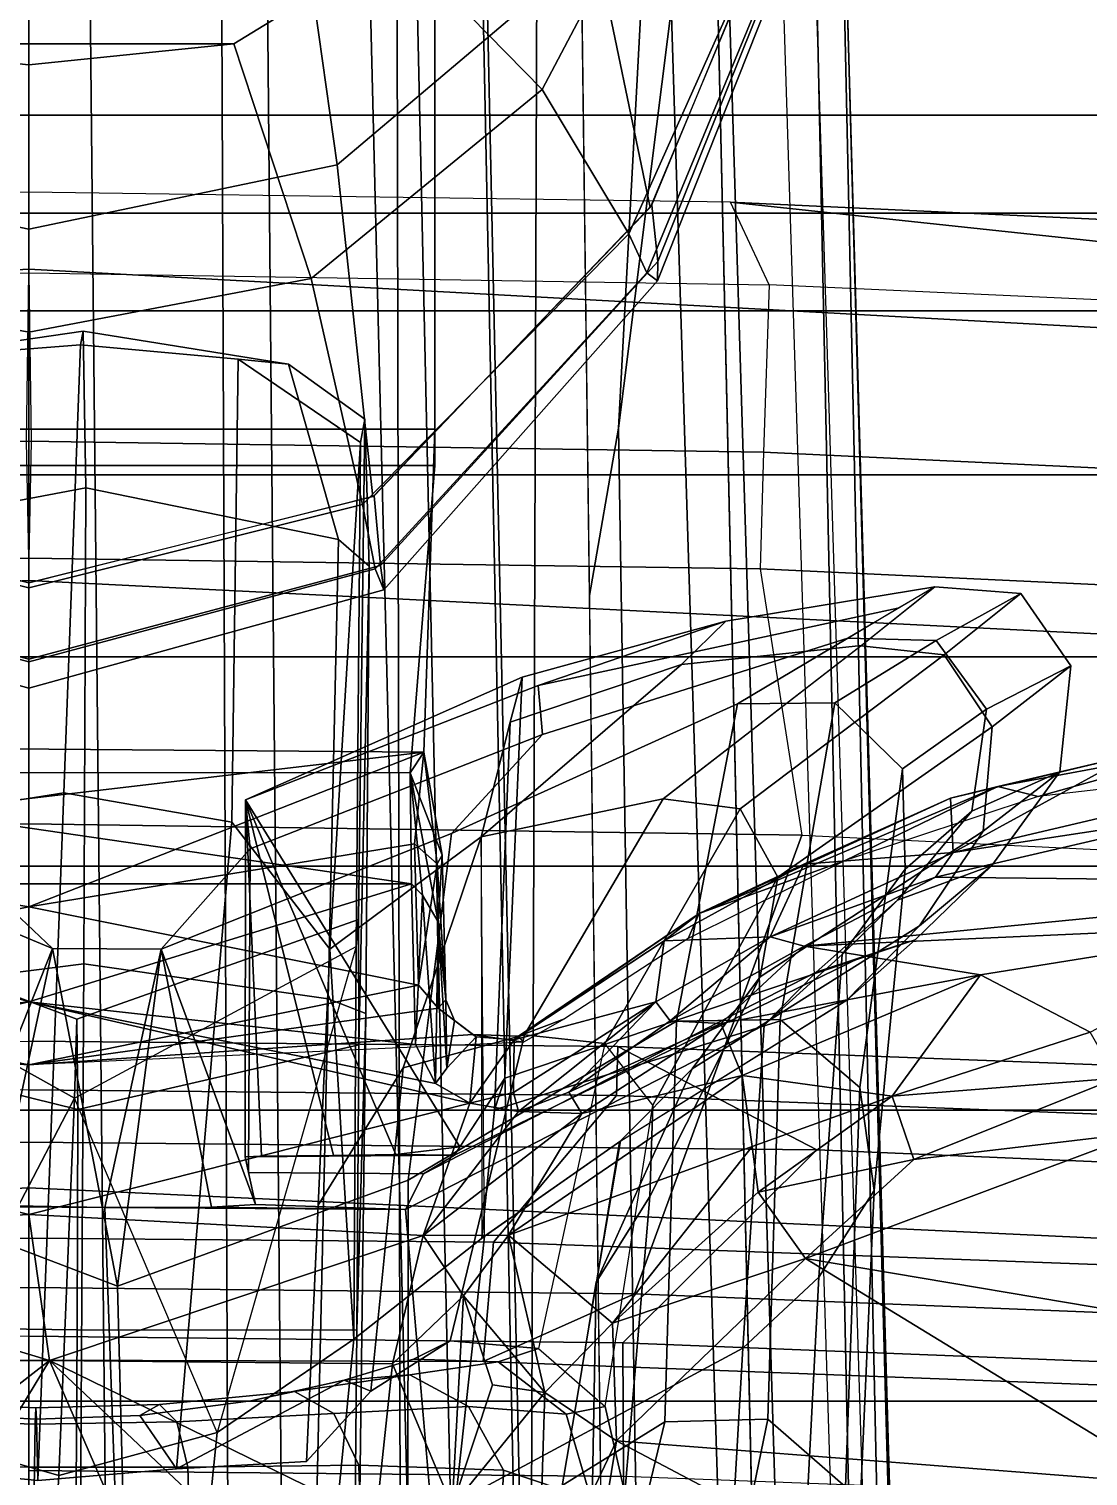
# Model space of a CAD drawing. Extents: x -14.5 to 14.5, y -12.2 to 16.5.
# Drawn here: x 0 to 0.787, y 8.713 to 9.789 of the extents above; entities that cross this region are included whole.
import ezdxf

# ---------------------------------------------------------------- set-up
doc = ezdxf.new("R2010")
doc.units = 0
doc.header["$MEASUREMENT"] = 0
for name, color, linetype in [('BASE', 253, 'Continuous'), ('FABRICBACK', 82, 'Continuous'), ('SEAT-FRAME', 253, 'Continuous')]:
    doc.layers.add(name, color=color, linetype=linetype)

msp = doc.modelspace()

# ---------------------------------------------------------------- linework, layer by layer
at = {"layer": 'BASE'}
for points in [[(0.2479, 2.1334, 7.085), (0.4957, 2.0596, 7.0339), (0.2465, 14.2684, 4.3934), (0.1367, 14.2312, 4.4344)], [(0.7196, 2.0774, 6.9168), (0.3532, 13.7663, 4.4664), (0.2465, 14.2684, 4.3934), (0.4957, 2.0596, 7.0339)], [(-0.0007, 14.2491, 4.4405), (-0.1227, 2.1635, 7.0973), (0.1227, 2.1635, 7.0973), (0.0007, 14.2491, 4.4405)], [(0.1227, 2.1635, 7.0973), (0.2479, 2.1334, 7.085), (0.1367, 14.2312, 4.4344), (0.0007, 14.2491, 4.4405)], [(0.7196, 2.0774, 6.9168), (0.7535, 2.2319, 6.8442), (0.4568, 11.8805, 4.8039), (0.3532, 13.7663, 4.4664)], [(0.4509, 1.8132, 6.0103), (0.3483, 1.398, 4.5663), (0.3889, 13.1163, 3.4417), (0.2303, 10.7591, 4.2331)], [(0.2903, 1.4231, 4.4404), (0.2672, 13.0493, 3.356), (0.3889, 13.1163, 3.4417), (0.3483, 1.398, 4.5663)], [(0.2903, 1.4231, 4.4404), (0.1765, 1.4652, 4.3723), (0.1306, 13.0333, 3.3008), (0.2672, 13.0493, 3.356)], [(-0.1765, 1.4652, 4.3723), (-0.1306, 13.0333, 3.3008), (0, 13.0385, 3.2861), (0, 1.4652, 4.3723)], [(0, 1.4652, 4.3723), (0, 13.0385, 3.2861), (0.1306, 13.0333, 3.3008), (0.1765, 1.4652, 4.3723)], [(0.8006, 2.2409, 6.7906), (0.52, 11.1028, 4.925), (0.4568, 11.8805, 4.8039), (0.7535, 2.2319, 6.8442)], [(0.5517, 10.8908, 4.9419), (0.8197, 2.2363, 6.7435), (0.8006, 2.2409, 6.7906), (0.52, 11.1028, 4.925)], [(0.4166, 9.3675, 4.9717), (0.3986, 10.7862, 4.6754), (0.5232, 11.0793, 4.6919), (0.4382, 9.4919, 4.9948)], [(0.5232, 11.0793, 4.6919), (0.5068, 10.0368, 4.902), (0.4382, 9.4919, 4.9948)], [(0.6007, 10.0708, 5.0656), (0.5517, 10.8908, 4.9419), (0.8197, 2.2363, 6.7435), (0.8242, 2.2324, 6.6973)], [(0.5108, 1.9272, 6.3732), (0.4638, 1.9163, 6.2321), (0.267, 10.7829, 4.4356), (0.3193, 10.7993, 4.5612)], [(0.5108, 1.9272, 6.3732), (0.3193, 10.7993, 4.5612), (0.3986, 10.7862, 4.6754), (0.5102, 1.9746, 6.5155)], [(0.4509, 1.8132, 6.0103), (0.2303, 10.7591, 4.2331), (0.267, 10.7829, 4.4356), (0.4638, 1.9163, 6.2321)], [(0.5958, 6.11, 5.7241), (0.5068, 10.0368, 4.902), (0.5775, 10.2025, 4.9223), (0.6871, 5.0199, 5.9794)], [(0.6871, 5.0199, 5.9794), (0.5775, 10.2025, 4.9223), (0.5977, 10.1913, 4.9632), (0.7088, 5.0881, 5.9865)], [(0.6007, 10.0708, 5.0656), (0.8242, 2.2324, 6.6973), (0.7815, 3.4854, 6.4086), (0.5977, 10.1913, 4.9632)], [(0.7088, 5.0881, 5.9865), (0.5977, 10.1913, 4.9632), (0.7815, 3.4854, 6.4086), (0.7401, 4.5448, 6.1354)], [(0.6849, 2.1833, 6.5461), (0.5599, 2.0255, 6.5345), (0.4382, 9.4919, 4.9948), (0.5068, 10.0368, 4.902)], [(0.5102, 1.9746, 6.5155), (0.4166, 9.3675, 4.9717), (0.4382, 9.4919, 4.9948), (0.5599, 2.0255, 6.5345)]]:
    msp.add_3dface(points, dxfattribs=at)
at = {"layer": 'FABRICBACK'}
for points in [[(-10.4044, 9.8016, 36.4281), (-10.3932, 9.7244, 36.0941), (10.3932, 9.7244, 36.0941), (10.4044, 9.8016, 36.4281)], [(-10.3406, 9.6518, 35.7341), (10.3406, 9.6518, 35.7341), (10.3932, 9.7244, 36.0941), (-10.3932, 9.7244, 36.0941)], [(-10.3406, 9.6518, 35.7341), (-10.2586, 9.5792, 35.3505), (10.2586, 9.5792, 35.3505), (10.3406, 9.6518, 35.7341)], [(-10.0969, 9.4573, 34.7136), (10.0969, 9.4573, 34.7136), (10.2586, 9.5792, 35.3505), (-10.2586, 9.5792, 35.3505)], [(-10.0969, 9.4573, 34.7136), (-9.9028, 9.322, 34.055), (9.9028, 9.322, 34.055), (10.0969, 9.4573, 34.7136)], [(-9.6908, 9.1664, 33.4116), (9.6908, 9.1664, 33.4116), (9.9028, 9.322, 34.055), (-9.9028, 9.322, 34.055)], [(-9.6908, 9.1664, 33.4116), (-9.4718, 8.9853, 32.7918), (9.4718, 8.9853, 32.7918), (9.6908, 9.1664, 33.4116)], [(-9.2434, 8.7689, 32.1697), (9.2434, 8.7689, 32.1697), (9.4718, 8.9853, 32.7918), (-9.4718, 8.9853, 32.7918)], [(-9.2434, 8.7689, 32.1697), (-8.7726, 8.2879, 30.9385), (8.7726, 8.2879, 30.9385), (9.2434, 8.7689, 32.1697)]]:
    msp.add_3dface(points, dxfattribs=at)
at = {"layer": 'SEAT-FRAME'}
for points in [[(0.4213, 9.8504, 23.3028), (0.5259, 10.0447, 23.2673), (0.571, 9.9174, 23.4118), (0.4618, 9.6558, 23.4415)], [(0.1965, 9.9196, 23.1812), (0.366, 10.0286, 23.1488), (0.4213, 9.8504, 23.3028), (0.229, 9.6877, 23.3348)], [(0.3814, 9.7436, 23.7985), (0.486, 9.9419, 23.804), (0.347, 9.9911, 23.8924), (0.2747, 9.8525, 23.8689)], [(0.4458, 9.6364, 23.6864), (0.5611, 9.8939, 23.6558), (0.486, 9.9419, 23.804), (0.3814, 9.7436, 23.7985)], [(0, 9.6398, 23.3457), (-0.229, 9.6877, 23.3348), (-0.1965, 9.9196, 23.1812), (0, 9.8884, 23.1935)], [(0, 9.8884, 23.1935), (0.1965, 9.9196, 23.1812), (0.229, 9.6877, 23.3348), (0, 9.6398, 23.3457)], [(0.4629, 9.6577, 23.4412), (0.5725, 9.9226, 23.4113), (0.5786, 9.8928, 23.4672), (0.4675, 9.6157, 23.4938)], [(0.4592, 9.6073, 23.6268), (0.5731, 9.8829, 23.594), (0.5611, 9.8939, 23.6558), (0.4458, 9.6364, 23.6864)], [(0.4675, 9.6157, 23.4938), (0.5786, 9.8928, 23.4672), (0.5788, 9.8827, 23.5303), (0.4672, 9.6013, 23.5598)], [(0.4672, 9.6013, 23.5598), (0.5788, 9.8827, 23.5303), (0.5731, 9.8829, 23.594), (0.4592, 9.6073, 23.6268)], [(0.2747, 9.8525, 23.8689), (-0.2747, 9.8525, 23.8689), (-0.1524, 9.7775, 23.8646), (0.1524, 9.7775, 23.8646)], [(0.2097, 9.6031, 23.805), (0.3814, 9.7436, 23.7985), (0.2747, 9.8525, 23.8689), (0.1524, 9.7775, 23.8646)], [(0.229, 9.6877, 23.3348), (0.4213, 9.8504, 23.3028), (0.4618, 9.6558, 23.4415), (0.2557, 9.441, 23.4663)], [(0.3018, 9.4912, 17.461), (-0.3071, 9.4912, 17.461), (-0.3071, 9.825, 17.5639), (0.3018, 9.825, 17.5639)], [(0.3018, 9.4643, 17.5395), (0.3018, 9.4912, 17.461), (0.3018, 9.825, 17.5639), (0.3018, 9.7997, 17.639)], [(-0.3071, 9.4643, 17.5395), (0.3018, 9.4643, 17.5395), (0.3018, 9.7997, 17.639), (-0.3071, 9.7997, 17.639)], [(0, 9.762, 23.8674), (-0.1524, 9.7775, 23.8646), (-0.2097, 9.6031, 23.805), (0, 9.5633, 23.8108)], [(0.1524, 9.7775, 23.8646), (-0.1524, 9.7775, 23.8646), (0, 9.762, 23.8674)], [(0, 9.5633, 23.8108), (0.2097, 9.6031, 23.805), (0.1524, 9.7775, 23.8646), (0, 9.762, 23.8674)], [(0.248, 9.4353, 23.7181), (0.4458, 9.6364, 23.6864), (0.3814, 9.7436, 23.7985), (0.2097, 9.6031, 23.805)], [(0, 9.3769, 23.4733), (-0.2557, 9.441, 23.4663), (-0.229, 9.6877, 23.3348), (0, 9.6398, 23.3457)], [(0, 9.6398, 23.3457), (0.229, 9.6877, 23.3348), (0.2557, 9.441, 23.4663), (0, 9.3769, 23.4733)], [(0, 9.6101, 17.3709), (0, 9.6673, 17.2454), (-0.5215, 9.6598, 17.2477), (-2.022, 9.4997, 17.4056)], [(0.5215, 9.6598, 17.2477), (0, 9.6673, 17.2454), (0, 9.6101, 17.3709), (2.022, 9.4997, 17.4056)], [(0.5215, 9.6598, 17.2477), (0, 9.6673, 17.2454), (0, 9.6073, 17.1211), (0.5501, 9.5985, 17.1235)], [(0.2566, 9.4416, 23.4663), (0.4629, 9.6577, 23.4412), (0.4675, 9.6157, 23.4938), (0.2613, 9.3898, 23.5189)], [(1.3309, 9.6223, 17.2609), (0.5215, 9.6598, 17.2477), (2.022, 9.4997, 17.4056), (2.3893, 9.5205, 17.2979)], [(1.3272, 9.563, 17.1356), (0.5501, 9.5985, 17.1235), (0.5215, 9.6598, 17.2477), (1.3309, 9.6223, 17.2609)], [(0.2573, 9.3873, 23.6627), (0.4592, 9.6073, 23.6268), (0.4458, 9.6364, 23.6864), (0.248, 9.4353, 23.7181)], [(0.2613, 9.3898, 23.5189), (0.4675, 9.6157, 23.4938), (0.4672, 9.6013, 23.5598), (0.2638, 9.3719, 23.5905)], [(-1.8706, 9.2853, 17.4321), (0, 9.3787, 17.4091), (0, 9.6101, 17.3709), (-2.022, 9.4997, 17.4056)], [(-0.5459, 9.4742, 17.0888), (-0.5501, 9.5985, 17.1235), (0, 9.6073, 17.1211), (0.0017, 9.4823, 17.0865)], [(0, 9.5633, 23.8108), (-0.2097, 9.6031, 23.805), (-0.248, 9.4353, 23.7181), (0, 9.3734, 23.7304)], [(0, 9.6073, 17.1211), (0.5501, 9.5985, 17.1235), (0.5459, 9.4742, 17.0888), (-0.0017, 9.4823, 17.0865)], [(0, 9.6101, 17.3709), (0, 9.3787, 17.4091), (1.8706, 9.2853, 17.4321), (2.022, 9.4997, 17.4056)], [(0, 9.3734, 23.7304), (0.248, 9.4353, 23.7181), (0.2097, 9.6031, 23.805), (0, 9.5633, 23.8108)], [(0.2638, 9.3719, 23.5905), (0.4672, 9.6013, 23.5598), (0.4592, 9.6073, 23.6268), (0.2573, 9.3873, 23.6627)], [(0.5459, 9.4742, 17.0888), (1.306, 9.4383, 17.1007), (1.3272, 9.563, 17.1356), (0.5501, 9.5985, 17.1235)], [(0.0423, 9.4477, 21.9065), (0.0403, 9.5641, 21.4985), (-0.1127, 9.5417, 21.4896), (-0.1464, 9.412, 21.8876)], [(0.0384, 9.5539, 21.0628), (-0.0789, 9.5448, 21.064), (-0.1127, 9.5417, 21.4896), (0.0403, 9.5641, 21.4985)], [(0.0403, 9.5641, 21.4985), (0.1928, 9.5394, 21.4872), (0.1556, 9.5431, 21.0621), (0.0384, 9.5539, 21.0628)], [(0.0403, 9.5641, 21.4985), (0.0423, 9.4477, 21.9065), (0.2301, 9.4091, 21.8846), (0.1928, 9.5394, 21.4872)], [(-0.099, 9.2011, 19.63), (-0.0789, 9.5448, 21.064), (0.0384, 9.5539, 21.0628), (0.026, 9.2209, 19.6285)], [(0.0384, 9.5539, 21.0628), (0.1556, 9.5431, 21.0621), (0.1507, 9.1992, 19.628), (0.026, 9.2209, 19.6285)], [(0.1556, 9.5431, 21.0621), (0.2464, 9.4813, 21.0627), (0.2237, 9.1047, 19.6296), (0.1507, 9.1992, 19.628)], [(0.2497, 9.4986, 21.4827), (0.2464, 9.4813, 21.0627), (0.1556, 9.5431, 21.0621), (0.1928, 9.5394, 21.4872)], [(0.2497, 9.4986, 21.4827), (0.1928, 9.5394, 21.4872), (0.2301, 9.4091, 21.8846), (0.2529, 9.3894, 21.875)], [(0.2432, 9.1068, 21.0735), (0.2464, 9.4812, 21.0627), (0.2497, 9.4986, 21.4827), (0.245, 9.1269, 21.3695)], [(0.245, 9.1269, 21.3695), (0.2497, 9.4986, 21.4827), (0.2529, 9.3894, 21.875), (0.2452, 9.0337, 21.6934)], [(0.2936, 9.2513, 17.3705), (-0.2948, 9.256, 17.3723), (-0.3071, 9.4912, 17.461), (0.3018, 9.4912, 17.461)], [(0.2833, 9.2359, 17.4518), (0.2936, 9.2513, 17.3705), (0.3018, 9.4912, 17.461), (0.3018, 9.4643, 17.5395)], [(-0.5434, 9.3874, 17.0766), (-0.5459, 9.4742, 17.0888), (0.0017, 9.4823, 17.0865), (0, 9.3954, 17.0745)], [(-0.0017, 9.4823, 17.0865), (0.5459, 9.4742, 17.0888), (0.5434, 9.3874, 17.0766), (0, 9.3954, 17.0745)], [(0.2415, 8.8151, 19.6356), (0.2237, 9.1047, 19.6296), (0.2464, 9.4812, 21.0627), (0.2432, 9.1068, 21.0735)], [(0.5434, 9.3874, 17.0766), (1.3005, 9.3521, 17.089), (1.306, 9.4383, 17.1007), (0.5459, 9.4742, 17.0888)], [(-0.2833, 9.236, 17.4518), (0.2833, 9.2359, 17.4518), (0.3018, 9.4643, 17.5395), (-0.3071, 9.4643, 17.5395)], [(0, 9.3203, 23.5263), (-0.2613, 9.3898, 23.5189), (-0.2566, 9.4416, 23.4663), (0, 9.3769, 23.4733)], [(0.0409, 9.0938, 22.1927), (0.0423, 9.4477, 21.9065), (-0.1464, 9.412, 21.8876), (-0.1415, 9.0708, 22.1715)], [(0, 9.3769, 23.4733), (0.2566, 9.4416, 23.4663), (0.2613, 9.3898, 23.5189), (0, 9.3203, 23.5263)], [(0.2225, 9.068, 22.1686), (0.2301, 9.4091, 21.8846), (0.0423, 9.4477, 21.9065), (0.0409, 9.0938, 22.1927)], [(0, 9.3734, 23.7304), (-0.248, 9.4353, 23.7181), (-0.2573, 9.3873, 23.6627), (0, 9.3182, 23.6758)], [(0, 9.3182, 23.6758), (0.2573, 9.3873, 23.6627), (0.248, 9.4353, 23.7181), (0, 9.3734, 23.7304)], [(0.2503, 9.057, 22.1581), (0.2529, 9.3894, 21.875), (0.2301, 9.4091, 21.8846), (0.2225, 9.068, 22.1686)], [(-0.5744, 9.1895, 16.9696), (-0.5434, 9.3874, 17.0766), (0, 9.3954, 17.0745), (0, 9.1979, 16.9669)], [(0, 9.2987, 23.6007), (-0.2638, 9.3719, 23.5905), (-0.2613, 9.3898, 23.5189), (0, 9.3203, 23.5263)], [(0, 9.3182, 23.6758), (-0.2573, 9.3873, 23.6627), (-0.2638, 9.3719, 23.5905), (0, 9.2987, 23.6007)], [(0, 9.3954, 17.0745), (0.5434, 9.3874, 17.0766), (0.5744, 9.1895, 16.9696), (0, 9.1979, 16.9669)], [(0, 9.3203, 23.5263), (0.2613, 9.3898, 23.5189), (0.2638, 9.3719, 23.5905), (0, 9.2987, 23.6007)], [(0, 9.2987, 23.6007), (0.2638, 9.3719, 23.5905), (0.2573, 9.3873, 23.6627), (0, 9.3182, 23.6758)], [(0.2452, 9.0337, 21.6934), (0.2529, 9.3894, 21.875), (0.2503, 9.057, 22.1581), (0.2438, 8.8216, 21.8006)], [(0.5744, 9.1895, 16.9696), (1.3394, 9.1524, 16.9839), (1.3005, 9.3521, 17.089), (0.5434, 9.3874, 17.0766)], [(-1.8706, 9.2853, 17.4321), (-1.847, 8.8405, 17.2012), (0, 8.9275, 17.1729), (0, 9.3787, 17.4091)], [(0, 8.9275, 17.1729), (1.847, 8.8405, 17.2012), (1.8706, 9.2853, 17.4321), (0, 9.3787, 17.4091)], [(0.5179, 9.3485, 21.6751), (0.3784, 9.3008, 22.2619), (0.6458, 9.3582, 22.2301), (0.6732, 9.374, 21.66)], [(0.4851, 9.3163, 20.6285), (0.5179, 9.3485, 21.6751), (0.6732, 9.374, 21.66), (0.6187, 9.3304, 20.6332)], [(0.6742, 9.3341, 22.6896), (0.7372, 9.3691, 21.6595), (0.6732, 9.374, 21.66), (0.6086, 9.3358, 22.6904)], [(0.7372, 9.3691, 21.6595), (0.6803, 9.3235, 20.63), (0.6184, 9.3301, 20.6305), (0.6732, 9.374, 21.66)], [(0.6742, 9.3341, 22.6896), (0.7116, 9.2832, 22.6898), (0.7744, 9.3153, 21.6601), (0.7372, 9.3691, 21.6595)], [(0.7744, 9.3153, 21.6601), (0.7159, 9.27, 20.6306), (0.6803, 9.3235, 20.63), (0.7372, 9.3691, 21.6595)], [(0.3784, 9.3008, 22.2619), (0.3818, 9.2644, 22.7265), (0.6086, 9.3358, 22.6904), (0.6458, 9.3582, 22.2301)], [(0.3667, 9.307, 21.6957), (0.1609, 9.2158, 22.3178), (0.3784, 9.3008, 22.2619), (0.5179, 9.3485, 21.6751)], [(0.3577, 9.2736, 20.6219), (0.3667, 9.307, 21.6957), (0.5179, 9.3485, 21.6751), (0.4851, 9.3163, 20.6285)], [(0.3818, 9.2644, 22.7265), (0.314, 9.1908, 23.7226), (0.5266, 9.2872, 23.7193), (0.6086, 9.3358, 22.6904)], [(0.5989, 9.2879, 23.7188), (0.6742, 9.3341, 22.6896), (0.6086, 9.3358, 22.6904), (0.5266, 9.2872, 23.7193)], [(0.6492, 9.2387, 23.7195), (0.7116, 9.2832, 22.6898), (0.6742, 9.3341, 22.6896), (0.5989, 9.2879, 23.7188)], [(0.3361, 9.1882, 19.619), (0.4851, 9.3163, 20.6285), (0.6187, 9.3304, 20.6332), (0.4713, 9.2165, 19.614)], [(0.6803, 9.3235, 20.63), (0.5287, 9.2092, 19.614), (0.4713, 9.2165, 19.614), (0.6184, 9.3301, 20.6305)], [(0.7159, 9.27, 20.6306), (0.5567, 9.1583, 19.6155), (0.5287, 9.2092, 19.614), (0.6803, 9.3235, 20.63)], [(0.3577, 9.2736, 20.6219), (0.3577, 9.2736, 20.6219), (0.4851, 9.3163, 20.6285), (0.3361, 9.1882, 19.619)], [(0.7116, 9.2832, 22.6898), (0.7008, 9.2073, 22.6907), (0.7663, 9.2366, 21.6616), (0.7744, 9.3153, 21.6601)], [(0.7744, 9.3153, 21.6601), (0.7663, 9.2366, 21.6616), (0.7091, 9.1924, 20.6319), (0.7159, 9.27, 20.6306)], [(0.3203, 8.958, 22.1729), (0.1609, 9.2158, 22.3178), (0.3667, 9.307, 21.6957), (0.3536, 9.0089, 21.6416)], [(0.3536, 9.0089, 21.6416), (0.3667, 9.307, 21.6957), (0.3577, 9.2736, 20.6219), (0.3461, 8.9855, 20.7259)], [(0.1609, 9.2158, 22.3178), (0.1644, 9.1793, 22.7823), (0.3818, 9.2644, 22.7265), (0.3784, 9.3008, 22.2619)], [(0.2818, 8.9332, 24.7635), (0.4814, 9.0512, 24.7495), (0.5266, 9.2872, 23.7193), (0.314, 9.1908, 23.7226)], [(0.5583, 9.0526, 24.7489), (0.5989, 9.2879, 23.7188), (0.5266, 9.2872, 23.7193), (0.4814, 9.0512, 24.7495)], [(0.6175, 9.002, 24.7497), (0.6492, 9.2387, 23.7195), (0.5989, 9.2879, 23.7188), (0.5583, 9.0526, 24.7489)], [(0.6492, 9.2387, 23.7195), (0.6513, 9.1643, 23.7211), (0.7008, 9.2073, 22.6907), (0.7116, 9.2832, 22.6898)], [(-0.1971, 9.1946, 23.7266), (0.0174, 9.1053, 23.7259), (-0.0627, 9.181, 22.7841), (-0.2797, 9.2693, 22.7317)], [(0.3461, 8.9855, 20.7259), (0.3577, 9.2736, 20.6219), (0.3361, 9.1882, 19.619), (0.3367, 8.8901, 19.6332)], [(0.7159, 9.27, 20.6306), (0.7091, 9.1924, 20.6319), (0.5434, 9.0843, 19.6181), (0.5567, 9.1583, 19.6155)], [(0.1644, 9.1793, 22.7823), (0.0982, 9.1047, 23.7253), (0.314, 9.1908, 23.7226), (0.3818, 9.2644, 22.7265)], [(0.2936, 9.2513, 17.3705), (-0.2866, 9.183, 17.3473), (-0.2948, 9.256, 17.3723)], [(0, 9.1362, 17.3215), (-0.2866, 9.183, 17.3473), (0.2936, 9.2513, 17.3705)], [(0.2936, 9.2513, 17.3705), (0.2866, 9.183, 17.3473), (0, 9.1362, 17.3215)], [(0.2833, 9.2359, 17.4518), (0.3072, 9.1747, 17.3675), (0.2936, 9.2513, 17.3705)], [(0.2936, 9.2513, 17.3705), (0.3034, 9.1682, 17.3494), (0.2866, 9.183, 17.3473)], [(0.3034, 9.1682, 17.3494), (0.2936, 9.2513, 17.3705), (0.3072, 9.1747, 17.3675)], [(0.6868, 9.1766, 17.4309), (0.8192, 9.249, 17.4028), (0.685, 9.2171, 17.3867)], [(0.7201, 9.2256, 17.3749), (0.685, 9.2171, 17.3867), (0.8192, 9.249, 17.4028)], [(0.8192, 9.249, 17.4028), (0.6868, 9.1766, 17.4309), (0.8366, 9.2118, 17.4434)], [(0.7201, 9.2256, 17.3749), (0.8884, 9.2569, 17.3847), (0.7501, 9.2183, 17.3673)], [(0.8884, 9.2569, 17.3847), (0.7201, 9.2256, 17.3749), (0.8192, 9.249, 17.4028)], [(0.9498, 9.2413, 17.3772), (0.7501, 9.2183, 17.3673), (0.8884, 9.2569, 17.3847)], [(0.6175, 9.002, 24.7497), (0.6281, 8.9256, 24.7514), (0.6513, 9.1643, 23.7211), (0.6492, 9.2387, 23.7195)], [(-0.2833, 9.236, 17.4518), (-0.2843, 9.1533, 17.4255), (0.2843, 9.1533, 17.4255)], [(-0.2833, 9.236, 17.4518), (0.2843, 9.1533, 17.4255), (0.2833, 9.2359, 17.4518)], [(0.2925, 9.1449, 17.4218), (0.2833, 9.2359, 17.4518), (0.2843, 9.1533, 17.4255)], [(0.3041, 9.1252, 17.4018), (0.3072, 9.1747, 17.3675), (0.2833, 9.2359, 17.4518)], [(0.2925, 9.1449, 17.4218), (0.3041, 9.1252, 17.4018), (0.2833, 9.2359, 17.4518)], [(0.7008, 9.2073, 22.6907), (0.6455, 9.1413, 22.6919), (0.7157, 9.1669, 21.6633), (0.7663, 9.2366, 21.6616)], [(0.7663, 9.2366, 21.6616), (0.7157, 9.1669, 21.6633), (0.6618, 9.1222, 20.6335), (0.7091, 9.1924, 20.6319)], [(-0.099, 9.2011, 19.63), (0.026, 9.2209, 19.6285), (0.0066, 8.7099, 17.4105), (-0.0965, 8.7201, 17.4132)], [(0.026, 9.2209, 19.6285), (0.1507, 9.1992, 19.628), (0.1097, 8.7186, 17.4116), (0.0066, 8.7099, 17.4105)], [(0.1606, 8.9506, 22.3244), (0.1631, 8.9388, 22.7561), (0.1644, 9.1793, 22.7823), (0.1609, 9.2158, 22.3178)], [(0.1606, 8.9506, 22.3244), (0.1606, 8.9506, 22.3244), (0.1609, 9.2158, 22.3178), (0.1729, 8.951, 22.3052)], [(0.2728, 8.9522, 22.234), (0.2728, 8.9522, 22.234), (0.1609, 9.2158, 22.3178), (0.3203, 8.958, 22.1729)], [(0.2263, 8.9514, 22.2744), (0.2263, 8.9514, 22.2744), (0.1609, 9.2158, 22.3178), (0.2728, 8.9522, 22.234)], [(0.1729, 8.951, 22.3052), (0.1729, 8.951, 22.3052), (0.1609, 9.2158, 22.3178), (0.2263, 8.9514, 22.2744)], [(0.2782, 9.0167, 18.5867), (0.3361, 9.1882, 19.619), (0.4713, 9.2165, 19.614), (0.3683, 9.0411, 18.588)], [(0.5287, 9.2092, 19.614), (0.4281, 9.0347, 18.5877), (0.3683, 9.0411, 18.588), (0.4713, 9.2165, 19.614)], [(0.4981, 9.1314, 17.3314), (0.7201, 9.2256, 17.3749), (0.6067, 9.1707, 17.3472)], [(0.4981, 9.1314, 17.3314), (0.685, 9.2171, 17.3867), (0.7201, 9.2256, 17.3749)], [(0.4981, 9.1314, 17.3314), (0.576, 9.1679, 17.3733), (0.685, 9.2171, 17.3867)], [(0.685, 9.2171, 17.3867), (0.576, 9.1679, 17.3733), (0.6868, 9.1766, 17.4309)], [(0.6067, 9.1707, 17.3472), (0.7201, 9.2256, 17.3749), (0.7501, 9.2183, 17.3673)], [(0.5287, 9.2092, 19.614), (0.5567, 9.1583, 19.6155), (0.4637, 8.9888, 18.5886), (0.4281, 9.0347, 18.5877)], [(0.6513, 9.1643, 23.7211), (0.6045, 9.1008, 23.7229), (0.6455, 9.1413, 22.6919), (0.7008, 9.2073, 22.6907)], [(0.6739, 9.1584, 17.4334), (1.0556, 9.154, 17.4429), (0.8786, 9.2059, 17.4525)], [(0.6868, 9.1766, 17.4309), (0.6739, 9.1584, 17.4334), (0.8786, 9.2059, 17.4525)], [(0.6868, 9.1766, 17.4309), (0.8786, 9.2059, 17.4525), (0.8366, 9.2118, 17.4434)], [(-0.45, 8.8487, 16.6471), (-0.5744, 9.1895, 16.9696), (0, 9.1979, 16.9669), (0, 8.8535, 16.6463)], [(-0.1971, 9.1946, 23.7266), (-0.1493, 8.9364, 24.767), (0.0658, 8.8545, 24.783), (0.0174, 9.1053, 23.7259)], [(0, 9.1979, 16.9669), (0.5744, 9.1895, 16.9696), (0.45, 8.8487, 16.6471), (0, 8.8535, 16.6463)], [(0.1507, 9.1992, 19.628), (0.2237, 9.1047, 19.6296), (0.2063, 8.7242, 17.5559), (0.1097, 8.7186, 17.4116)], [(-0.2895, 9.0781, 17.2856), (-0.2866, 9.183, 17.3473), (0, 9.1362, 17.3215)], [(0, 9.1362, 17.3215), (0.2866, 9.183, 17.3473), (0.2895, 9.0781, 17.2856)], [(0.0658, 8.8545, 24.783), (0.2818, 8.9332, 24.7635), (0.314, 9.1908, 23.7226), (0.0982, 9.1047, 23.7253)], [(0.215, 8.9145, 18.5927), (0.2237, 9.1047, 19.6296), (0.3361, 9.1882, 19.619), (0.2782, 9.0167, 18.5867)], [(0.3387, 8.8915, 19.6332), (0.3361, 9.1882, 19.619), (0.2237, 9.1047, 19.6296), (0.2415, 8.8151, 19.6356)], [(0.2895, 9.0781, 17.2856), (0.2866, 9.183, 17.3473), (0.3034, 9.1682, 17.3494)], [(1.3394, 9.1524, 16.9839), (1.2857, 8.8152, 16.6637), (0.45, 8.8487, 16.6471), (0.5744, 9.1895, 16.9696)], [(0.7091, 9.1924, 20.6319), (0.6618, 9.1222, 20.6335), (0.4929, 9.016, 19.6207), (0.5434, 9.0843, 19.6181)], [(-0.0655, 8.9405, 22.7579), (-0.0627, 9.181, 22.7841), (0.0174, 9.1053, 23.7259), (-0.0572, 8.9168, 23.6245)], [(0.1683, 8.9151, 23.6227), (0.0982, 9.1047, 23.7253), (0.1644, 9.1793, 22.7823), (0.1631, 8.9388, 22.7561)], [(0.3098, 9.0671, 17.3024), (0.3034, 9.1682, 17.3494), (0.3072, 9.1747, 17.3675)], [(0.3041, 9.1252, 17.4018), (0.3098, 9.0671, 17.3024), (0.3072, 9.1747, 17.3675)], [(0.6868, 9.1766, 17.4309), (0.576, 9.1679, 17.3733), (0.551, 9.1139, 17.4046)], [(0.6868, 9.1766, 17.4309), (0.551, 9.1139, 17.4046), (0.6739, 9.1584, 17.4334)], [(0.3034, 9.1682, 17.3494), (0.3041, 9.061, 17.277), (0.2895, 9.0781, 17.2856)], [(0.3034, 9.1682, 17.3494), (0.3098, 9.0671, 17.3024), (0.3041, 9.061, 17.277)], [(0.4722, 9.111, 17.3403), (0.576, 9.1679, 17.3733), (0.4981, 9.1314, 17.3314)], [(0.551, 9.1139, 17.4046), (0.576, 9.1679, 17.3733), (0.4722, 9.111, 17.3403)], [(0.6067, 9.1707, 17.3472), (0.4899, 9.1128, 17.3127), (0.4981, 9.1314, 17.3314)], [(0.6455, 9.1413, 22.6919), (0.585, 9.0878, 22.6933), (0.6587, 9.1118, 21.6649), (0.7157, 9.1669, 21.6633)], [(0.6281, 8.9256, 24.7514), (0.5871, 8.8612, 24.7533), (0.6045, 9.1008, 23.7229), (0.6513, 9.1643, 23.7211)], [(0.7157, 9.1669, 21.6633), (0.6587, 9.1118, 21.6649), (0.6078, 9.0668, 20.635), (0.6618, 9.1222, 20.6335)], [(-0.2843, 9.1533, 17.4255), (-0.2873, 9.034, 17.3554), (0, 9.0656, 17.3766)], [(-0.2843, 9.1533, 17.4255), (0, 9.0656, 17.3766), (0.2843, 9.1533, 17.4255)], [(0, 9.0656, 17.3766), (0.2873, 9.034, 17.3554), (0.2843, 9.1533, 17.4255)], [(0.2925, 9.1449, 17.4218), (0.2843, 9.1533, 17.4255), (0.2873, 9.034, 17.3554)], [(0.5567, 9.1583, 19.6155), (0.5434, 9.0843, 19.6181), (0.4615, 8.9211, 18.5902), (0.4637, 8.9888, 18.5886)], [(0.6739, 9.1584, 17.4334), (0.551, 9.1139, 17.4046), (0.5763, 9.107, 17.4083)], [(0.5763, 9.107, 17.4083), (1.0556, 9.154, 17.4429), (0.6739, 9.1584, 17.4334)], [(0.9423, 9.1235, 17.4364), (1.0556, 9.154, 17.4429), (0.5763, 9.107, 17.4083)], [(0.2925, 9.1449, 17.4218), (0.2873, 9.034, 17.3554), (0.3021, 9.0049, 17.3344)], [(0.3021, 9.0049, 17.3344), (0.3041, 9.1252, 17.4018), (0.2925, 9.1449, 17.4218)], [(0.6045, 9.1008, 23.7229), (0.5464, 9.0483, 23.7246), (0.585, 9.0878, 22.6933), (0.6455, 9.1413, 22.6919)], [(-0.2895, 9.0781, 17.2856), (0, 9.1362, 17.3215), (0, 9.0189, 17.2405)], [(0.0356, 9.0528, 21.3249), (-0.172, 9.13, 21.3728), (-0.1739, 9.1099, 21.0768), (0.0338, 8.9941, 21.0776)], [(0.0364, 8.9857, 21.6557), (-0.171, 9.0368, 21.6968), (-0.172, 9.13, 21.3728), (0.0356, 9.0528, 21.3249)], [(0, 9.0189, 17.2405), (0, 9.1362, 17.3215), (0.2895, 9.0781, 17.2856)], [(0.4981, 9.1314, 17.3314), (0.3639, 9.0402, 17.2651), (0.3607, 9.0375, 17.2815)], [(0.4722, 9.111, 17.3403), (0.4981, 9.1314, 17.3314), (0.3607, 9.0375, 17.2815)], [(0.0338, 8.9941, 21.0776), (0.2432, 9.1068, 21.0735), (0.245, 9.1269, 21.3695), (0.0356, 9.0528, 21.3249)], [(0.0356, 9.0528, 21.3249), (0.245, 9.1269, 21.3695), (0.2452, 9.0337, 21.6934), (0.0364, 8.9857, 21.6557)], [(0.3041, 9.1252, 17.4018), (0.3021, 9.0049, 17.3344), (0.3107, 9.0163, 17.328)], [(0.3041, 9.1252, 17.4018), (0.3107, 9.0163, 17.328), (0.3098, 9.0671, 17.3024)], [(0.6618, 9.1222, 20.6335), (0.6078, 9.0668, 20.635), (0.4388, 8.9613, 19.6226), (0.4929, 9.016, 19.6207)], [(0.5763, 9.107, 17.4083), (0.7073, 9.0858, 17.4122), (0.9423, 9.1235, 17.4364)], [(0.7888, 9.0432, 17.4472), (0.9423, 9.1235, 17.4364), (0.7073, 9.0858, 17.4122)], [(-0.1739, 9.1099, 21.0768), (-0.0949, 8.7474, 19.6297), (0.0338, 8.9941, 21.0776), (-0.1739, 9.1099, 21.0768)], [(0.3163, 8.9518, 22.2376), (0.3536, 9.0089, 21.6416), (0.6587, 9.1118, 21.6649), (0.6181, 9.0985, 22.2318)], [(0.3536, 9.0089, 21.6416), (0.3461, 8.9855, 20.7259), (0.6078, 9.0668, 20.635), (0.6587, 9.1118, 21.6649)], [(0.4722, 9.111, 17.3403), (0.3607, 9.0375, 17.2815), (0.4659, 9.0656, 17.374)], [(0.4659, 9.0656, 17.374), (0.551, 9.1139, 17.4046), (0.4722, 9.111, 17.3403)], [(0.4659, 9.0656, 17.374), (0.4766, 9.0515, 17.3722), (0.551, 9.1139, 17.4046)], [(0.4766, 9.0515, 17.3722), (0.5763, 9.107, 17.4083), (0.551, 9.1139, 17.4046)], [(-0.0572, 8.9168, 23.6245), (0.0174, 9.1053, 23.7259), (-0.0235, 8.9144, 23.7039)], [(-0.0235, 8.9144, 23.7039), (0.0174, 9.1053, 23.7259), (0.0982, 9.1047, 23.7253), (0.0564, 8.9129, 23.7362)], [(0.0174, 9.1053, 23.7259), (0.0658, 8.8545, 24.783), (0.0982, 9.1047, 23.7253)], [(0.2432, 9.1068, 21.0735), (0.2432, 9.1068, 21.0735), (0.1398, 8.7456, 19.6279), (0.0338, 8.9941, 21.0776)], [(0.0564, 8.9129, 23.7362), (0.0982, 9.1047, 23.7253), (0.1358, 8.9132, 23.7026)], [(0.1358, 8.9132, 23.7026), (0.0982, 9.1047, 23.7253), (0.1683, 8.9151, 23.6227)], [(0.2415, 8.8151, 19.6356), (0.2415, 8.8151, 19.6356), (0.2432, 9.1068, 21.0735), (0.1398, 8.7456, 19.6279)], [(0.3163, 8.9518, 22.2376), (0.6181, 9.0985, 22.2318), (0.585, 9.0878, 22.6934), (0.2933, 8.9379, 22.7515)], [(0.5763, 9.107, 17.4083), (0.4766, 9.0515, 17.3722), (0.5143, 9.0495, 17.3718)], [(0.5763, 9.107, 17.4083), (0.5143, 9.0495, 17.3718), (0.7073, 9.0858, 17.4122)], [(0.5871, 8.8612, 24.7533), (0.5305, 8.8084, 24.7549), (0.5464, 9.0483, 23.7246), (0.6045, 9.1008, 23.7229)], [(0.0376, 8.556, 22.2166), (0.0409, 9.0938, 22.1927), (-0.1415, 9.0708, 22.1715), (-0.1358, 8.5468, 22.1958)], [(0.2104, 8.5442, 22.193), (0.2225, 9.068, 22.1686), (0.0409, 9.0938, 22.1927), (0.0376, 8.556, 22.2166)], [(0.2933, 8.9379, 22.7515), (0.585, 9.0878, 22.6933), (0.5464, 9.0483, 23.7246), (0.2798, 8.9114, 23.7291)], [(-0.3041, 9.061, 17.277), (-0.2895, 9.0781, 17.2856), (0, 9.0189, 17.2405)], [(0, 9.0189, 17.2405), (0.2895, 9.0781, 17.2856), (0.3041, 9.061, 17.277)], [(0.5434, 9.0843, 19.6181), (0.4929, 9.016, 19.6207), (0.4217, 8.8573, 18.5921), (0.4615, 8.9211, 18.5902)], [(0.5143, 9.0495, 17.3718), (0.53, 9.0109, 17.3615), (0.7073, 9.0858, 17.4122)], [(0.53, 9.0109, 17.3615), (0.6417, 8.9955, 17.4152), (0.7073, 9.0858, 17.4122)], [(0.7888, 9.0432, 17.4472), (0.7073, 9.0858, 17.4122), (0.6417, 8.9955, 17.4152)], [(0, 8.9077, 17.2589), (0, 9.0656, 17.3766), (-0.3276, 8.9904, 17.3234)], [(0, 9.0656, 17.3766), (-0.3021, 9.0049, 17.3344), (-0.3276, 8.9904, 17.3234)], [(0, 9.0656, 17.3766), (-0.2873, 9.034, 17.3554), (-0.3021, 9.0049, 17.3344)], [(0.3276, 8.9904, 17.3234), (0, 9.0656, 17.3766), (0, 8.9077, 17.2589)], [(0.3276, 8.9904, 17.3234), (0.3021, 9.0049, 17.3344), (0, 9.0656, 17.3766)], [(0.3021, 9.0049, 17.3344), (0.2873, 9.034, 17.3554), (0, 9.0656, 17.3766)], [(0.2439, 8.5398, 22.183), (0.2503, 9.057, 22.1581), (0.2225, 9.068, 22.1686), (0.2104, 8.5442, 22.193)], [(0.3041, 9.061, 17.277), (0.3098, 9.0671, 17.3024), (0.3163, 9.0518, 17.2881)], [(0.3107, 9.0163, 17.328), (0.3163, 9.0518, 17.2881), (0.3098, 9.0671, 17.3024)], [(0.3461, 8.9855, 20.7259), (0.3367, 8.8901, 19.6332), (0.44, 8.9623, 19.6308), (0.6078, 9.0668, 20.635)], [(0.3601, 8.9982, 17.3174), (0.4659, 9.0656, 17.374), (0.3607, 9.0375, 17.2815)], [(0.4659, 9.0656, 17.374), (0.3601, 8.9982, 17.3174), (0.3639, 8.9842, 17.3206)], [(0.4659, 9.0656, 17.374), (0.3639, 8.9842, 17.3206), (0.4012, 8.9986, 17.3338)], [(0.4012, 8.9986, 17.3338), (0.4766, 9.0515, 17.3722), (0.4659, 9.0656, 17.374)], [(-0.3298, 9.0415, 17.2629), (-0.3041, 9.061, 17.277), (0, 9.0189, 17.2405)], [(0, 9.0189, 17.2405), (0.3041, 9.061, 17.277), (0.3298, 9.0415, 17.2629)], [(0.2438, 8.8216, 21.8006), (0.2503, 9.057, 22.1581), (0.2439, 8.5398, 22.183), (0.2409, 8.532, 21.8163)], [(0.3041, 9.061, 17.277), (0.3163, 9.0518, 17.2881), (0.3298, 9.0415, 17.2629)], [(0.2798, 8.9114, 23.7291), (0.5464, 9.0483, 23.7246), (0.5305, 8.8084, 24.7549), (0.2994, 8.684, 24.7681)], [(0.2817, 8.6353, 25.7818), (0.4725, 8.7537, 25.7778), (0.4814, 9.0512, 24.7495), (0.2818, 8.9332, 24.7635)], [(0.3163, 9.0518, 17.2881), (0.3107, 9.0163, 17.328), (0.3324, 9.0396, 17.2817)], [(0.3163, 9.0518, 17.2881), (0.3324, 9.0396, 17.2817), (0.3298, 9.0415, 17.2629)], [(0.3981, 9.053, 17.2705), (0.3676, 9.0356, 17.2567), (0.3639, 9.0402, 17.2651)], [(0.4012, 8.9986, 17.3338), (0.5143, 9.0495, 17.3718), (0.4766, 9.0515, 17.3722)], [(0.4109, 8.9826, 17.3223), (0.5143, 9.0495, 17.3718), (0.4012, 8.9986, 17.3338)], [(0.5143, 9.0495, 17.3718), (0.4109, 8.9826, 17.3223), (0.53, 9.0109, 17.3615)], [(0.5492, 8.7556, 25.7771), (0.5583, 9.0526, 24.7489), (0.4814, 9.0512, 24.7495), (0.4725, 8.7537, 25.7778)], [(0.6069, 8.7053, 25.7777), (0.6175, 9.002, 24.7497), (0.5583, 9.0526, 24.7489), (0.5492, 8.7556, 25.7771)], [(0.8084, 9.0089, 17.4583), (0.7888, 9.0432, 17.4472), (0.6417, 8.9955, 17.4152)], [(0, 8.9614, 15.6207), (-0.5855, 8.9557, 15.6296), (-0.4376, 9.0325, 15.9816), (0, 9.0365, 15.9797)], [(0, 9.0189, 17.2405), (-0.3676, 9.0356, 17.2567), (-0.3298, 9.0415, 17.2629)], [(-0.1713, 8.8247, 21.8039), (-0.171, 9.0368, 21.6968), (0.0364, 8.9857, 21.6557), (0.0359, 8.822, 21.7521)], [(0.3298, 9.0415, 17.2629), (0.3676, 9.0356, 17.2567), (0, 9.0189, 17.2405)], [(0.4376, 9.0325, 15.9816), (0.5855, 8.9557, 15.6296), (0, 8.9614, 15.6207), (0, 9.0365, 15.9797)], [(0.4366, 8.9961, 16.1529), (0.4376, 9.0325, 15.9816), (0, 9.0365, 15.9797), (0, 9.0004, 16.1511)], [(0.0359, 8.822, 21.7521), (0.0364, 8.9857, 21.6557), (0.2452, 9.0337, 21.6934), (0.2438, 8.8216, 21.8006)], [(0.2542, 8.7764, 17.5544), (0.2782, 9.0167, 18.5867), (0.3683, 9.0411, 18.588), (0.3131, 8.8137, 17.5531)], [(0.4281, 9.0347, 18.5877), (0.3787, 8.8081, 17.5527), (0.3131, 8.8137, 17.5531), (0.3683, 9.0411, 18.588)], [(0.3324, 9.0396, 17.2817), (0.3276, 8.9904, 17.3234), (0.3607, 9.0375, 17.2815)], [(0.3601, 8.9982, 17.3174), (0.3607, 9.0375, 17.2815), (0.3276, 8.9904, 17.3234)], [(0.3639, 9.0402, 17.2651), (0.3676, 9.0356, 17.2567), (0.3298, 9.0415, 17.2629)], [(0.3787, 8.8081, 17.5527), (0.4283, 8.7649, 17.5532), (0.4637, 8.9888, 18.5886), (0.4281, 9.0347, 18.5877)], [(0.4366, 8.9961, 16.1529), (1.309, 8.9623, 16.1707), (1.3118, 8.9994, 16.0002), (0.4376, 9.0325, 15.9816)], [(0.4376, 9.0325, 15.9816), (1.3118, 8.9994, 16.0002), (1.4309, 8.9199, 15.6519), (0.5855, 8.9557, 15.6296)], [(0.2063, 8.7242, 17.5559), (0.215, 8.9145, 18.5927), (0.2782, 9.0167, 18.5867), (0.2542, 8.7764, 17.5544)], [(0.53, 9.0109, 17.3615), (0.4109, 8.9826, 17.3223), (0.3564, 8.8923, 17.2661)], [(0.3564, 8.8923, 17.2661), (0.5375, 8.9582, 17.3702), (0.53, 9.0109, 17.3615)], [(0.4929, 9.016, 19.6207), (0.4388, 8.9613, 19.6226), (0.4082, 8.7759, 18.5941), (0.4217, 8.8573, 18.5921)], [(0.5375, 8.9582, 17.3702), (0.6417, 8.9955, 17.4152), (0.53, 9.0109, 17.3615)], [(0, 9.0004, 16.1511), (-0.4366, 8.9961, 16.1529), (-0.3452, 8.8871, 16.2863), (0, 8.89, 16.2852)], [(0.3452, 8.8871, 16.2863), (0.4366, 8.9961, 16.1529), (0, 9.0004, 16.1511), (0, 8.89, 16.2852)], [(0.6069, 8.7053, 25.7777), (0.6152, 8.6292, 25.7793), (0.6281, 8.9256, 24.7514), (0.6175, 9.002, 24.7497)], [(0.6576, 8.9485, 17.4224), (0.8084, 9.0089, 17.4583), (0.6417, 8.9955, 17.4152)], [(0.6576, 8.9485, 17.4224), (0.8273, 8.9686, 17.4528), (0.8084, 9.0089, 17.4583)], [(0, 8.9077, 17.2589), (-0.3276, 8.9904, 17.3234), (-0.2931, 8.8921, 17.2498)], [(0.0221, 8.7136, 19.6166), (0.0338, 8.9941, 21.0776), (-0.0949, 8.7474, 19.6297)], [(0.2931, 8.8921, 17.2498), (0.3276, 8.9904, 17.3234), (0, 8.9077, 17.2589)], [(0.1398, 8.7456, 19.6279), (0.1398, 8.7456, 19.6279), (0.0338, 8.9941, 21.0776), (0.0221, 8.7136, 19.6166)], [(0.3276, 8.9904, 17.3234), (0.2931, 8.8921, 17.2498), (0.3639, 8.9842, 17.3206)], [(0.3276, 8.9904, 17.3234), (0.3639, 8.9842, 17.3206), (0.3601, 8.9982, 17.3174)], [(0.3452, 8.8871, 16.2863), (1.3353, 8.8504, 16.3059), (1.309, 8.9623, 16.1707), (0.4366, 8.9961, 16.1529)], [(0.3639, 8.9842, 17.3206), (0.4109, 8.9826, 17.3223), (0.4012, 8.9986, 17.3338)], [(0.5375, 8.9582, 17.3702), (0.542, 8.9243, 17.3791), (0.6417, 8.9955, 17.4152)], [(0.6576, 8.9485, 17.4224), (0.6417, 8.9955, 17.4152), (0.542, 8.9243, 17.3791)], [(0.2931, 8.8921, 17.2498), (0.4109, 8.9826, 17.3223), (0.3639, 8.9842, 17.3206)], [(0.2931, 8.8921, 17.2498), (0.3564, 8.8923, 17.2661), (0.4109, 8.9826, 17.3223)], [(0.4637, 8.9888, 18.5886), (0.4615, 8.9211, 18.5902), (0.443, 8.7007, 17.5545), (0.4283, 8.7649, 17.5532)], [(0.5771, 8.8749, 17.3758), (0.8565, 8.828, 17.3512), (0.8273, 8.9686, 17.4528)], [(0.6576, 8.9485, 17.4224), (0.5771, 8.8749, 17.3758), (0.8273, 8.9686, 17.4528)], [(0, 8.8172, 15.303), (-0.4414, 8.8124, 15.3056), (-0.5855, 8.9557, 15.6296), (0, 8.9614, 15.6207)], [(0.5855, 8.9557, 15.6296), (0.4414, 8.8124, 15.3056), (0, 8.8172, 15.303), (0, 8.9614, 15.6207)], [(0.3203, 8.958, 22.1729), (0.3203, 8.958, 22.1729), (0.3163, 8.9518, 22.2376), (0.2728, 8.9522, 22.234)], [(0.3764, 8.5894, 17.5574), (0.44, 8.9623, 19.6308), (0.3387, 8.8915, 19.6332), (0.2979, 8.5209, 17.5595)], [(0.4338, 8.827, 17.312), (0.5375, 8.9582, 17.3702), (0.3564, 8.8923, 17.2661)], [(0.5375, 8.9582, 17.3702), (0.4338, 8.827, 17.312), (0.542, 8.9243, 17.3791)], [(0.2933, 8.9379, 22.7515), (0.1631, 8.9388, 22.7561), (0.1606, 8.9506, 22.3244), (0.3163, 8.9518, 22.2376)], [(0.3163, 8.9518, 22.2376), (0.3163, 8.9518, 22.2376), (0.1729, 8.951, 22.3052), (0.1606, 8.9506, 22.3244)], [(0.2263, 8.9514, 22.2744), (0.2263, 8.9514, 22.2744), (0.3163, 8.9518, 22.2376), (0.1729, 8.951, 22.3052)], [(0.2728, 8.9522, 22.234), (0.2728, 8.9522, 22.234), (0.3163, 8.9518, 22.2376), (0.2263, 8.9514, 22.2744)], [(0.5855, 8.9557, 15.6296), (1.4309, 8.9199, 15.6519), (1.3232, 8.7777, 15.3277), (0.4414, 8.8124, 15.3056)], [(0.6576, 8.9485, 17.4224), (0.542, 8.9243, 17.3791), (0.5771, 8.8749, 17.3758)], [(-0.1493, 8.9364, 24.767), (-0.1333, 8.6384, 25.7851), (0.0736, 8.5591, 25.7851), (0.0658, 8.8545, 24.783)], [(0.2798, 8.9114, 23.7291), (0.1683, 8.9151, 23.6227), (0.1631, 8.9388, 22.7561), (0.2933, 8.9379, 22.7515)], [(-1.8487, 8.4986, 16.8304), (0, 8.5815, 16.7975), (0, 8.9275, 17.1729), (-1.847, 8.8405, 17.2012)], [(0, 8.9275, 17.1729), (0, 8.5815, 16.7975), (1.8487, 8.4986, 16.8304), (1.847, 8.8405, 17.2012)], [(0.0736, 8.5591, 25.7851), (0.2817, 8.6353, 25.7818), (0.2818, 8.9332, 24.7635), (0.0658, 8.8545, 24.783)], [(0.6152, 8.6292, 25.7793), (0.5717, 8.5653, 25.781), (0.5871, 8.8612, 24.7533), (0.6281, 8.9256, 24.7514)], [(0.0645, 8.6857, 24.7753), (-0.1706, 8.6873, 24.7773), (-0.1671, 8.9147, 23.7326), (0.0564, 8.9129, 23.7362)], [(0.0564, 8.9129, 23.7362), (-0.1671, 8.9147, 23.7326), (-0.0235, 8.9144, 23.7039)], [(0.1683, 8.9151, 23.6227), (0.2798, 8.9114, 23.7291), (0.1358, 8.9132, 23.7026), (0.1683, 8.9151, 23.6227)], [(0.4615, 8.9211, 18.5902), (0.4217, 8.8573, 18.5921), (0.4175, 8.6398, 17.556), (0.443, 8.7007, 17.5545)], [(0.5771, 8.8749, 17.3758), (0.542, 8.9243, 17.3791), (0.4338, 8.827, 17.312)], [(-0.2931, 8.8921, 17.2498), (0.0153, 8.7991, 17.1596), (0, 8.9077, 17.2589)], [(0, 8.9077, 17.2589), (0.0153, 8.7991, 17.1596), (0.2931, 8.8921, 17.2498)], [(0.1358, 8.9132, 23.7026), (0.2798, 8.9114, 23.7291), (0.0564, 8.9129, 23.7362), (0.1358, 8.9132, 23.7026)], [(0.0564, 8.9129, 23.7362), (0.2798, 8.9114, 23.7291), (0.2995, 8.6838, 24.7736), (0.0645, 8.6857, 24.7753)], [(0, 8.89, 16.2852), (-0.3452, 8.8871, 16.2863), (-0.3376, 8.7985, 16.4556), (0, 8.7994, 16.457)], [(0.0153, 8.7991, 17.1596), (-0.2931, 8.8921, 17.2498), (-0.2703, 8.7967, 17.1598)], [(0.3376, 8.7985, 16.4556), (0.3452, 8.8871, 16.2863), (0, 8.89, 16.2852), (0, 8.7994, 16.457)], [(0.2703, 8.7967, 17.1598), (0.2931, 8.8921, 17.2498), (0.0153, 8.7991, 17.1596)], [(0.2979, 8.5209, 17.5595), (0.3387, 8.8915, 19.6332), (0.2415, 8.8151, 19.6356), (0.2075, 8.4703, 17.5613)], [(0.2703, 8.7967, 17.1598), (0.323, 8.8473, 17.2269), (0.2931, 8.8921, 17.2498)], [(0.323, 8.8473, 17.2269), (0.3564, 8.8923, 17.2661), (0.2931, 8.8921, 17.2498)], [(0.3834, 8.7753, 17.2644), (0.3564, 8.8923, 17.2661), (0.323, 8.8473, 17.2269)], [(0.3376, 8.7985, 16.4556), (1.2499, 8.7638, 16.473), (1.3353, 8.8504, 16.3059), (0.3452, 8.8871, 16.2863)], [(0.4338, 8.827, 17.312), (0.3564, 8.8923, 17.2661), (0.3834, 8.7753, 17.2644)], [(0.4338, 8.827, 17.312), (0.4367, 8.7394, 17.2538), (0.5771, 8.8749, 17.3758)], [(0.8517, 8.7072, 17.2428), (0.5771, 8.8749, 17.3758), (0.4367, 8.7394, 17.2538)], [(0.8565, 8.828, 17.3512), (0.5771, 8.8749, 17.3758), (0.8517, 8.7072, 17.2428)], [(0.5717, 8.5653, 25.781), (0.5136, 8.5127, 25.7825), (0.5305, 8.8084, 24.7549), (0.5871, 8.8612, 24.7533)], [(0, 8.7994, 16.457), (-0.3376, 8.7985, 16.4556), (-0.45, 8.8487, 16.6471), (0, 8.8535, 16.6463)], [(0.45, 8.8487, 16.6471), (0.3376, 8.7985, 16.4556), (0, 8.7994, 16.457), (0, 8.8535, 16.6463)], [(0.4217, 8.8573, 18.5921), (0.4082, 8.7759, 18.5941), (0.3764, 8.5894, 17.5574), (0.4175, 8.6398, 17.556)], [(0.323, 8.8473, 17.2269), (0.2703, 8.7967, 17.1598), (0.3145, 8.6907, 17.0758)], [(0.3145, 8.6907, 17.0758), (0.3446, 8.7812, 17.211), (0.323, 8.8473, 17.2269)], [(0.3446, 8.7812, 17.211), (0.3834, 8.7753, 17.2644), (0.323, 8.8473, 17.2269)], [(0.45, 8.8487, 16.6471), (1.2857, 8.8152, 16.6637), (1.2499, 8.7638, 16.473), (0.3376, 8.7985, 16.4556)], [(-0.1725, 8.5351, 21.8196), (-0.1713, 8.8247, 21.8039), (0.0359, 8.822, 21.7521), (0.0341, 8.5469, 21.7854)], [(0.0341, 8.5469, 21.7854), (0.0359, 8.822, 21.7521), (0.2438, 8.8216, 21.8006), (0.2409, 8.532, 21.8163)], [(0.4367, 8.7394, 17.2538), (0.4338, 8.827, 17.312), (0.3834, 8.7753, 17.2644)], [(0, 8.7175, 15.236), (0, 8.8172, 15.303), (0.4414, 8.8124, 15.3056), (0.442, 8.7131, 15.2382)], [(0.2075, 8.4703, 17.5613), (0.2415, 8.8151, 19.6356), (0.1398, 8.7456, 19.6279), (0.1087, 8.4394, 17.5627)], [(0.3131, 8.8137, 17.5531), (0.2858, 8.8001, 17.4164), (0.2343, 8.7845, 17.344), (0.2542, 8.7764, 17.5544)], [(0.3787, 8.8081, 17.5527), (0.3488, 8.7983, 17.3905), (0.2858, 8.8001, 17.4164), (0.3131, 8.8137, 17.5531)], [(0.2994, 8.684, 24.7681), (0.5305, 8.8084, 24.7549), (0.5136, 8.5127, 25.7825), (0.3316, 8.4067, 25.7863)], [(0.4283, 8.7649, 17.5532), (0.3994, 8.7592, 17.3669), (0.3488, 8.7983, 17.3905), (0.3787, 8.8081, 17.5527)], [(0.442, 8.7131, 15.2382), (0.4414, 8.8124, 15.3056), (1.3232, 8.7777, 15.3277), (1.3251, 8.6799, 15.259)], [(-0.2703, 8.7967, 17.1598), (-0.1608, 8.662, 17.024), (0.0153, 8.7991, 17.1596)], [(-0.0875, 8.6298, 16.9847), (0.0153, 8.7991, 17.1596), (-0.1608, 8.662, 17.024)], [(0.0153, 8.7991, 17.1596), (-0.0875, 8.6298, 16.9847), (0.0885, 8.6298, 16.9847)], [(0.1608, 8.662, 17.024), (0.0153, 8.7991, 17.1596), (0.0885, 8.6298, 16.9847)], [(0.1608, 8.662, 17.024), (0.2579, 8.6808, 17.0429), (0.0153, 8.7991, 17.1596)], [(0.2703, 8.7967, 17.1598), (0.0153, 8.7991, 17.1596), (0.2579, 8.6808, 17.0429)], [(0.3488, 8.7983, 17.3905), (0.283, 8.7884, 17.3046), (0.2343, 8.7845, 17.344), (0.2858, 8.8001, 17.4164)], [(0.2703, 8.7967, 17.1598), (0.2579, 8.6808, 17.0429), (0.3145, 8.6907, 17.0758)], [(0.3994, 8.7592, 17.3669), (0.3267, 8.7649, 17.2662), (0.283, 8.7884, 17.3046), (0.3488, 8.7983, 17.3905)], [(0.283, 8.7884, 17.3046), (0.1973, 8.7762, 17.242), (0.1648, 8.7693, 17.2914), (0.2343, 8.7845, 17.344)], [(0.3267, 8.7649, 17.2662), (0.2266, 8.7597, 17.1929), (0.1973, 8.7762, 17.242), (0.283, 8.7884, 17.3046)], [(0.1097, 8.7186, 17.4116), (0.2343, 8.7845, 17.344), (0.1648, 8.7693, 17.2914), (0.0824, 8.7584, 17.2591)], [(0.1973, 8.7762, 17.242), (0.097, 8.7666, 17.2043), (0.0824, 8.7584, 17.2591), (0.1648, 8.7693, 17.2914)], [(0.2266, 8.7597, 17.1929), (0.11, 8.7535, 17.1501), (0.097, 8.7666, 17.2043), (0.1973, 8.7762, 17.242)], [(0.2542, 8.7764, 17.5544), (0.2343, 8.7845, 17.344), (0.1097, 8.7186, 17.4116), (0.2063, 8.7242, 17.5559)], [(0.3145, 8.6907, 17.0758), (0.3834, 8.7753, 17.2644), (0.3446, 8.7812, 17.211)], [(0.3834, 8.7753, 17.2644), (0.3145, 8.6907, 17.0758), (0.3786, 8.6166, 17.1076)], [(0.4367, 8.7394, 17.2538), (0.3834, 8.7753, 17.2644), (0.3786, 8.6166, 17.1076)], [(0.0052, 8.7641, 17.1943), (0.0047, 8.7518, 17.1389), (-0.1003, 8.7551, 17.1517), (-0.0863, 8.768, 17.2058)], [(0.0056, 8.7555, 17.2504), (0.0052, 8.7641, 17.1943), (-0.0863, 8.768, 17.2058), (-0.0709, 8.7596, 17.2603)], [(0.11, 8.7535, 17.1501), (0.0047, 8.7518, 17.1389), (0.0052, 8.7641, 17.1943), (0.097, 8.7666, 17.2043)], [(0.097, 8.7666, 17.2043), (0.0052, 8.7641, 17.1943), (0.0056, 8.7555, 17.2504), (0.0824, 8.7584, 17.2591)], [(0.3527, 8.7177, 17.2344), (0.2451, 8.7214, 17.1516), (0.2266, 8.7597, 17.1929), (0.3267, 8.7649, 17.2662)], [(0.4178, 8.6958, 17.3502), (0.3527, 8.7177, 17.2344), (0.3267, 8.7649, 17.2662), (0.3994, 8.7592, 17.3669)], [(0.443, 8.7007, 17.5545), (0.4178, 8.6958, 17.3502), (0.3994, 8.7592, 17.3669), (0.4283, 8.7649, 17.5532)], [(0.0047, 8.7518, 17.1389), (0.0041, 8.7198, 17.0922), (-0.1097, 8.7218, 17.1063), (-0.1003, 8.7551, 17.1517)], [(-0.0965, 8.7201, 17.4132), (0.0066, 8.7099, 17.4105), (0.0056, 8.7555, 17.2504), (-0.0709, 8.7596, 17.2603)], [(0.1181, 8.72, 17.1044), (0.0041, 8.7198, 17.0922), (0.0047, 8.7518, 17.1389), (0.11, 8.7535, 17.1501)], [(0.1097, 8.7186, 17.4116), (0.0824, 8.7584, 17.2591), (0.0056, 8.7555, 17.2504), (0.0066, 8.7099, 17.4105)], [(0.2451, 8.7214, 17.1516), (0.1181, 8.72, 17.1044), (0.11, 8.7535, 17.1501), (0.2266, 8.7597, 17.1929)], [(0.4468, 8.6468, 26.1044), (0.4725, 8.7537, 25.7778), (0.2817, 8.6353, 25.7818), (0.2689, 8.5473, 26.1036)], [(0.4725, 8.7537, 25.7778), (0.4468, 8.6468, 26.1044), (0.5271, 8.6485, 26.0952), (0.5492, 8.7556, 25.7771)], [(0.5492, 8.7556, 25.7771), (0.5271, 8.6485, 26.0952), (0.596, 8.607, 26.0768), (0.6069, 8.7053, 25.7777)], [(0.0221, 8.7136, 19.6166), (-0.0949, 8.7474, 19.6297), (-0.0972, 8.441, 17.5643), (0.0057, 8.4295, 17.5637)], [(0.1087, 8.4394, 17.5627), (0.1398, 8.7456, 19.6279), (0.0221, 8.7136, 19.6166), (0.0057, 8.4295, 17.5637)], [(0.4367, 8.7394, 17.2538), (0.3786, 8.6166, 17.1076), (0.4041, 8.5389, 17.0467)], [(0.4367, 8.7394, 17.2538), (0.4041, 8.5389, 17.0467), (0.9364, 8.4758, 16.996)], [(0.4367, 8.7394, 17.2538), (0.9364, 8.4758, 16.996), (0.8517, 8.7072, 17.2428)], [(0.0041, 8.7198, 17.0922), (0.0035, 8.6684, 17.0693), (-0.1123, 8.6694, 17.0843), (-0.1097, 8.7218, 17.1063)], [(0.247, 8.6657, 17.1325), (0.1196, 8.6677, 17.0824), (0.1181, 8.72, 17.1044), (0.2451, 8.7214, 17.1516)], [(0.3502, 8.657, 17.221), (0.247, 8.6657, 17.1325), (0.2451, 8.7214, 17.1516), (0.3527, 8.7177, 17.2344)], [(0, 8.7175, 15.236), (0.442, 8.7131, 15.2382), (0.4426, 8.5983, 15.2032), (0, 8.6025, 15.2011)], [(0.1196, 8.6677, 17.0824), (0.0035, 8.6684, 17.0693), (0.0041, 8.7198, 17.0922), (0.1181, 8.72, 17.1044)], [(0.3945, 8.6322, 17.3462), (0.3502, 8.657, 17.221), (0.3527, 8.7177, 17.2344), (0.4178, 8.6958, 17.3502)]]:
    msp.add_3dface(points, dxfattribs=at)
for points, invisible_edges in [([(0.3639, 9.0402, 17.2651), (0.4981, 9.1314, 17.3314), (0.3981, 9.053, 17.2705)], 2), ([(0.4899, 9.1128, 17.3127), (0.3981, 9.053, 17.2705), (0.4981, 9.1314, 17.3314)], 2), ([(0.3276, 8.9904, 17.3234), (0.3324, 9.0396, 17.2817), (0.3107, 9.0163, 17.328)], 12), ([(0.3298, 9.0415, 17.2629), (0.3324, 9.0396, 17.2817), (0.3639, 9.0402, 17.2651)], 2), ([(0.3639, 9.0402, 17.2651), (0.3324, 9.0396, 17.2817), (0.3607, 9.0375, 17.2815)], 1), ([(0.3276, 8.9904, 17.3234), (0.3107, 9.0163, 17.328), (0.3021, 9.0049, 17.3344)], 1)]:
    msp.add_3dface(points, dxfattribs=dict(at, invisible_edges=invisible_edges))

doc.saveas('drawing.dxf')
